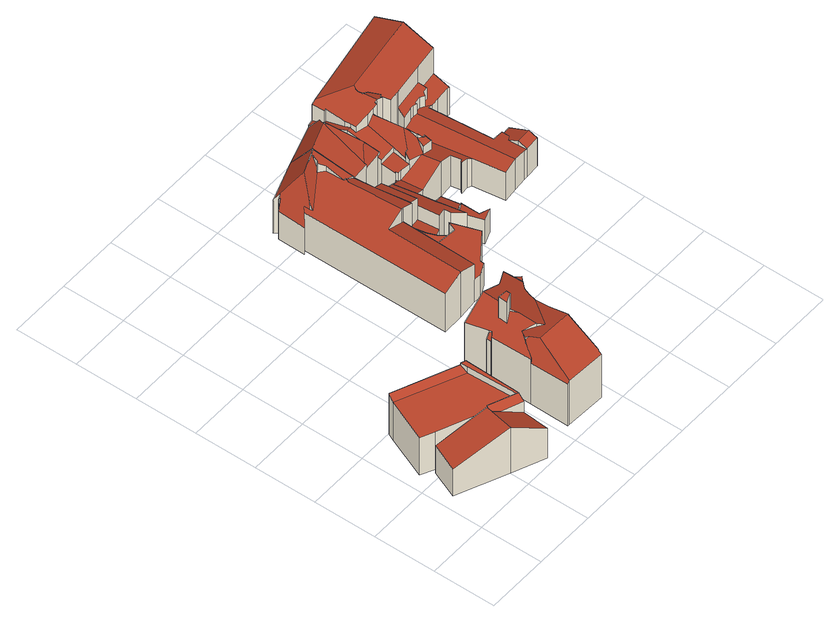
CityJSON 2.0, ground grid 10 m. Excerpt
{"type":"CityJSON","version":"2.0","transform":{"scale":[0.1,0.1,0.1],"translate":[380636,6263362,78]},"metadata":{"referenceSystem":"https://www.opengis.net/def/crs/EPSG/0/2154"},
"CityObjects":{
"building1":{"type":"Building","attributes":{"b3_dak_type":"slanted","b3_h_dak_50p":87.09,"b3_h_dak_70p":87.68,"b3_h_dak_max":88.85,"b3_h_dak_min":84.49,"b3_h_maaiveld":79.73,"b3_kas_warenhuis":false,"b3_reconstructie_onvolledig":false,"b3_rmse_lod12":1.24,"b3_rmse_lod13":1.24,"b3_rmse_lod22":0.401,"b3_val3dity_lod12":"[]","b3_val3dity_lod13":"[]","b3_val3dity_lod22":"[]","b3_volume_lod12":508.99,"b3_volume_lod13":508.99,"b3_volume_lod22":458.19,"oorspronkelijkbouwjaar":2000},"children":["building1-1"]},
"building1-1":{"type":"BuildingPart","parents":["building1"],"geometry":[{"type":"Solid","lod":"2.2","boundaries":[[[[0,1,2,3,4,5,6]],[[7,3,2,8]],[[9,10,11]],[[12,13,11]],[[10,9,5,4,14]],[[15,6,5,9]],[[8,2,1,16]],[[14,4,3,7,17]],[[13,12,18]],[[17,7,18]],[[19,0,6,15]],[[16,1,0,19]],[[17,18,12,11,10,14]],[[19,15,9,11,13]],[[16,19,13,18,7,8]]]],"semantics":{"surfaces":[{"type":"GroundSurface"},{"type":"WallSurface","on_footprint_edge":true},{"type":"WallSurface","on_footprint_edge":false},{"type":"RoofSurface"}],"values":[[0,1,2,2,1,1,1,1,2,2,1,1,3,3,3]]}}]},
"building2":{"type":"Building","attributes":{"b3_dak_type":"slanted","b3_h_dak_50p":87.61,"b3_h_dak_70p":87.63,"b3_h_dak_max":90.12,"b3_h_dak_min":87.52,"b3_h_maaiveld":80.4,"b3_kas_warenhuis":false,"b3_reconstructie_onvolledig":false,"b3_rmse_lod12":0.523,"b3_rmse_lod13":0.523,"b3_rmse_lod22":0.347,"b3_val3dity_lod12":"[]","b3_val3dity_lod13":"[]","b3_val3dity_lod22":"[]","b3_volume_lod12":803.24,"b3_volume_lod13":803.24,"b3_volume_lod22":811.36,"oorspronkelijkbouwjaar":2000},"children":["building2-1"]},
"building2-1":{"type":"BuildingPart","parents":["building2"],"geometry":[{"type":"Solid","lod":"2.2","boundaries":[[[[20,21,22,23,24,25,26,27]],[[28,21,20,29]],[[30,31,29,32]],[[33,26,25,34,35]],[[35,34,31,30]],[[14,27,26,33]],[[36,22,21,28]],[[32,29,20,27,14]],[[37,24,23,38]],[[38,23,22,36]],[[34,25,24,37]],[[32,14,33,35,30]],[[38,36,28,29,31,39]],[[34,37,38,39,31]]]],"semantics":{"surfaces":[{"type":"GroundSurface"},{"type":"WallSurface","on_footprint_edge":true},{"type":"WallSurface","on_footprint_edge":false},{"type":"RoofSurface"}],"values":[[0,1,2,1,2,1,1,1,1,1,1,3,3,3]]}}]},
"building3":{"type":"Building","attributes":{"b3_dak_type":"slanted","b3_h_dak_50p":88.31,"b3_h_dak_70p":88.89,"b3_h_dak_max":92.32,"b3_h_dak_min":85.28,"b3_h_maaiveld":78.36,"b3_kas_warenhuis":false,"b3_reconstructie_onvolledig":false,"b3_rmse_lod12":1.12,"b3_rmse_lod13":1.05,"b3_rmse_lod22":0.106,"b3_val3dity_lod12":"[]","b3_val3dity_lod13":"[]","b3_val3dity_lod22":"[]","b3_volume_lod12":1547.86,"b3_volume_lod13":1553.68,"b3_volume_lod22":1460.7,"oorspronkelijkbouwjaar":2000},"children":["building3-1"]},
"building3-1":{"type":"BuildingPart","parents":["building3"],"geometry":[{"type":"Solid","lod":"2.2","boundaries":[[[[40,41,42,43,44,45,46,47,48,49,50,51,52,53,54,55,56,57,58,59,60,61,62]],[[63,53,52,64,65]],[[64,52,51,66]],[[67,57,56,68]],[[69,59,58,70]],[[70,58,57,67]],[[71,48,47,72]],[[65,64,73,74]],[[75,50,49,73]],[[66,51,50,75]],[[76,54,53,63]],[[72,47,46,77]],[[74,73,49,48,71]],[[78,79,80,81]],[[82,83,84]],[[85,44,43,86]],[[87,61,60,88]],[[89,62,61,87]],[[90,55,54,76]],[[68,56,55,90]],[[77,46,45,91,92]],[[93,94,95]],[[96,97,95]],[[98,99,94,93]],[[81,80,100,101,102]],[[103,104,105,106]],[[83,82,107]],[[99,40,62,89]],[[88,60,59,69]],[[91,45,44,85]],[[86,43,42,108]],[[106,105,79,78]],[[109,108,42,41,110]],[[110,41,40,99,98]],[[111,112,108,109]],[[92,91,112,111]],[[113,96,114]],[[115,97,96,113]],[[101,100,116]],[[102,101,104,103]],[[66,75,73,64]],[[67,117,87,88,69,70]],[[116,100,80,79,105,72,77,92,111,109,110,98,93,95,97,115,84,83]],[[112,91,85,86,108]],[[117,114,96,95,94,99,89,87]],[[102,103,106,78,81]],[[107,90,76,63,65,74,71,72,105,104,101,116,83]],[[90,107,82,84,115,113,114,117,67,68]]]],"semantics":{"surfaces":[{"type":"GroundSurface"},{"type":"WallSurface","on_footprint_edge":true},{"type":"WallSurface","on_footprint_edge":false},{"type":"RoofSurface"}],"values":[[0,1,1,1,1,1,1,2,1,1,1,1,1,2,2,1,1,1,1,1,1,2,2,2,2,2,2,1,1,1,1,2,1,1,2,2,2,2,2,2,3,3,3,3,3,3,3,3]]}}]},
"building4":{"type":"Building","attributes":{"b3_dak_type":"slanted","b3_h_dak_50p":88.82,"b3_h_dak_70p":89.43,"b3_h_dak_max":92.27,"b3_h_dak_min":84.85,"b3_h_maaiveld":80.69,"b3_kas_warenhuis":false,"b3_reconstructie_onvolledig":false,"b3_rmse_lod12":1.82,"b3_rmse_lod13":1.02,"b3_rmse_lod22":1.62,"b3_val3dity_lod12":"[]","b3_val3dity_lod13":"[]","b3_val3dity_lod22":"[104]","b3_volume_lod12":2303.64,"b3_volume_lod13":2220.51,"b3_volume_lod22":-41008.29,"oorspronkelijkbouwjaar":2000},"children":["building4-1"]},
"building4-1":{"type":"BuildingPart","parents":["building4"],"geometry":[{"type":"Solid","lod":"2.2","boundaries":[[[[118,119,120,121,122,123,124,125,126,127,128,129,130,131,132,133,134,135,136,137,138,139,140]],[[141,131,130,142]],[[143,132,131,141]],[[142,130,129,144]],[[145,146,147,148]],[[149,123,122,150]],[[151,127,126,152]],[[152,126,125,153]],[[154,155,156,153,157]],[[157,153,125,124,158]],[[159,133,132,143]],[[158,124,123,149]],[[160,161,121,120,162]],[[163,148,147,156,155]],[[164,138,137,165]],[[166,167,168]],[[162,120,119,169]],[[170,171,172]],[[173,174,175,176]],[[177,178,174,173]],[[179,134,133,159,180]],[[180,159,148,163]],[[181,135,134,179]],[[182,183,184]],[[165,137,136,185]],[[186,185,136,135,181]],[[183,182,155,154]],[[187,128,127,151]],[[188,118,140,189]],[[189,140,139,190]],[[191,192,161,160]],[[192,178,177]],[[171,170,192,191]],[[193,187,146,145]],[[144,129,128,187,193]],[[194,195,196]],[[197,198,199]],[[200,150,122,121,161]],[[197,150,200]],[[167,166,201]],[[185,186,202]],[[190,139,138,164]],[[169,119,118,188]],[[198,197,203,204]],[[204,203,196]],[[176,175,195,194]],[[146,187,151,152,153,156,147]],[[144,193,145,148,159,143,141,142]],[[150,197,199,183,154,157,158,149]],[[184,179,180,163,155,182]],[[190,164,165,185,202,167,201,205,206,188,189]],[[169,188,206,205,172,171,191,160,162]],[[175,174,178,192,170,172,205,201,166,168]],[[195,175,168,167,202,186,181,179,184,183,199,198,204,196]],[[176,194,196,203,197,200,161,192,177,173]]]],"semantics":{"surfaces":[{"type":"GroundSurface"},{"type":"WallSurface","on_footprint_edge":true},{"type":"WallSurface","on_footprint_edge":false},{"type":"RoofSurface"}],"values":[[0,1,1,1,2,1,1,1,2,1,1,1,1,2,1,2,1,2,2,2,1,2,1,2,1,1,2,1,1,1,2,2,2,2,1,2,2,1,2,2,2,1,1,2,2,2,3,3,3,3,3,3,3,3,3]]}}]},
"building5":{"type":"Building","attributes":{"b3_dak_type":"slanted","b3_h_dak_50p":86.93,"b3_h_dak_70p":87.47,"b3_h_dak_max":89.76,"b3_h_dak_min":84.83,"b3_h_maaiveld":80.51,"b3_kas_warenhuis":false,"b3_reconstructie_onvolledig":false,"b3_rmse_lod12":1.41,"b3_rmse_lod13":1.41,"b3_rmse_lod22":0.0611,"b3_val3dity_lod12":"[]","b3_val3dity_lod13":"[]","b3_val3dity_lod22":"[]","b3_volume_lod12":295.63,"b3_volume_lod13":295.63,"b3_volume_lod22":283.33,"oorspronkelijkbouwjaar":2000},"children":["building5-1"]},
"building5-1":{"type":"BuildingPart","parents":["building5"],"geometry":[{"type":"Solid","lod":"2.2","boundaries":[[[[207,208,209,210,211,212,213,214,215,216,217,218,219]],[[220,216,215,221]],[[221,215,214,222]],[[223,217,216,220]],[[224,225,226,227,228]],[[228,227,222,229]],[[230,208,207,231]],[[158,213,212,225,224]],[[229,222,214,213,158]],[[227,226,232,233]],[[233,232,209,208,230]],[[234,211,210,235]],[[231,207,219,236]],[[237,218,217,223]],[[235,210,209,232]],[[236,219,218,237]],[[225,212,211,234]],[[229,158,224,228]],[[236,237,223,220,221,222,227,233,230,231]],[[225,234,235,232,226]]]],"semantics":{"surfaces":[{"type":"GroundSurface"},{"type":"WallSurface","on_footprint_edge":true},{"type":"WallSurface","on_footprint_edge":false},{"type":"RoofSurface"}],"values":[[0,1,1,1,2,2,1,1,1,2,1,1,1,1,1,1,1,3,3,3]]}}]},
"building6":{"type":"Building","attributes":{"b3_dak_type":"slanted","b3_h_dak_50p":90.83,"b3_h_dak_70p":91.43,"b3_h_dak_max":92.34,"b3_h_dak_min":88.17,"b3_h_maaiveld":81.9,"b3_kas_warenhuis":false,"b3_reconstructie_onvolledig":false,"b3_rmse_lod12":1.25,"b3_rmse_lod13":1.25,"b3_rmse_lod22":0.0731,"b3_val3dity_lod12":"[]","b3_val3dity_lod13":"[]","b3_val3dity_lod22":"[104]","b3_volume_lod12":634.49,"b3_volume_lod13":634.49,"b3_volume_lod22":587.23,"oorspronkelijkbouwjaar":2000},"children":["building6-1"]},
"building6-1":{"type":"BuildingPart","parents":["building6"],"geometry":[{"type":"Solid","lod":"2.2","boundaries":[[[[238,239,240,241,242,243,244,245]],[[246,240,239,247]],[[248,241,240,246,249]],[[250,242,241,248]],[[162,243,242,250]],[[251,252,253]],[[254,255,256]],[[256,255,245,244,257]],[[257,244,243,162]],[[249,246,258]],[[259,238,245,255]],[[247,239,238,259,260]],[[261,252,251]],[[260,259,262]],[[253,258,263,262,251]],[[260,262,263,258,246,247]],[[262,259,255,254,251]],[[261,250,248,249,258,253,252]],[[250,261,251,254,256,257,162]]]],"semantics":{"surfaces":[{"type":"GroundSurface"},{"type":"WallSurface","on_footprint_edge":true},{"type":"WallSurface","on_footprint_edge":false},{"type":"RoofSurface"}],"values":[[0,1,1,1,1,2,2,1,1,2,1,1,2,2,3,3,3,3,3]]}}]},
"building7":{"type":"Building","attributes":{"b3_dak_type":"slanted","b3_h_dak_50p":88.91,"b3_h_dak_70p":91.97,"b3_h_dak_max":93.44,"b3_h_dak_min":84.45,"b3_h_maaiveld":80.23,"b3_kas_warenhuis":false,"b3_reconstructie_onvolledig":false,"b3_rmse_lod12":3.98,"b3_rmse_lod13":1.09,"b3_rmse_lod22":0.191,"b3_val3dity_lod12":"[]","b3_val3dity_lod13":"[]","b3_val3dity_lod22":"[]","b3_volume_lod12":4241.36,"b3_volume_lod13":3427.93,"b3_volume_lod22":3230.51,"oorspronkelijkbouwjaar":2000},"children":["building7-1","building7-2"]},
"building7-1":{"type":"BuildingPart","parents":["building7"],"geometry":[{"type":"Solid","lod":"2.2","boundaries":[[[[264,265,266,267,268,269,270,271,272,273]],[[274,275,265,264,276]],[[276,264,273,223]],[[223,273,272,277]],[[277,272,271,278,279]],[[280,269,268,281]],[[281,268,267,282]],[[279,278,275,274]],[[278,271,270,283]],[[284,266,265,275]],[[282,267,266,284]],[[283,270,269,280]],[[279,274,276,223,277]],[[283,280,281,282,284,275,278]]]],"semantics":{"surfaces":[{"type":"GroundSurface"},{"type":"WallSurface","on_footprint_edge":true},{"type":"WallSurface","on_footprint_edge":false},{"type":"RoofSurface"}],"values":[[0,1,1,1,1,1,1,2,1,1,1,1,3,3]]}}]},
"building7-2":{"type":"BuildingPart","parents":["building7"],"geometry":[{"type":"Solid","lod":"2.2","boundaries":[[[[285,286,287,288,289,290,291,292,293,294,295,296,297,298,299,300,301,302,303,304,305,306,307,308,309,310,311,312,313,314,315,316,317,318,319,320]],[[321,297,296,322,323]],[[324,298,297,321]],[[325,326,327,328]],[[329,317,316,327]],[[330,308,307,331]],[[332,309,308,330]],[[333,334,312,311,335]],[[336,306,305,337]],[[331,307,306,336]],[[338,314,313,339]],[[340,304,303,341]],[[342,291,290,343]],[[344,294,293,221]],[[221,293,292,220]],[[345,346,347]],[[348,320,319,349]],[[220,292,291,342]],[[350,318,317,329]],[[339,313,312,334]],[[334,333,351]],[[352,295,294,344]],[[323,322,353,354]],[[355,287,286,356]],[[357,358,359,360]],[[360,359,361,362]],[[363,364,365,366]],[[322,296,295,352,367]],[[368,369,370,371]],[[371,370,364,363]],[[326,325,372]],[[358,301,300,373]],[[374,315,314,338]],[[328,327,316,315,374]],[[375,376,377,378,379]],[[380,381,377,376]],[[382,383,384,385]],[[343,290,289,386]],[[387,388,389]],[[390,391,389]],[[392,366,365,393]],[[394,395,396]],[[397,398,396]],[[398,399,400,401]],[[402,403,404,405]],[[385,384,403,402]],[[406,407,408,409]],[[410,337,305,304,340]],[[411,409,408,337,410]],[[412,413,414,415]],[[416,417,413,412]],[[401,400,418,419]],[[373,300,299,420]],[[421,422,423]],[[424,425,347,426]],[[420,299,298,324]],[[427,302,301,358,357]],[[354,353,428,429]],[[429,430,431]],[[430,429,428,366,392]],[[379,378,432,433,434]],[[341,303,302,427]],[[435,436,409,411]],[[437,438,439,440]],[[440,439,441,442]],[[442,441,443,444]],[[444,443,407,406]],[[419,418,445,446]],[[405,404,447,448]],[[448,447,438,437]],[[449,450,451,452]],[[452,451,422,421]],[[453,454,455,456]],[[349,319,318,350]],[[386,289,288,457]],[[457,288,287,355]],[[426,347,346,458,459]],[[459,458,460,461]],[[461,460,417,416]],[[362,361,454,453]],[[456,455,462,463]],[[463,462,425,424]],[[464,465,376,375]],[[446,445,466,467]],[[415,414,465,464,468]],[[468,464,450,449]],[[469,470,381,380]],[[467,466,470,469]],[[471,472,473]],[[474,310,309,332]],[[335,311,310,474]],[[475,285,320,348]],[[356,286,285,475]],[[476,388,477]],[[391,390,478,479]],[[479,478,399,398,397]],[[477,388,387,395,394]],[[433,432,472,471,480]],[[480,471,383,382]],[[434,433,436,435]],[[367,352,369,368]],[[372,325,338,339,334,351]],[[328,374,338,325]],[[343,393,365,364,342]],[[367,368,371,363,366,428,353,322]],[[427,481,482,340,341]],[[441,332,330,331,336,337,408,407,443]],[[463,424,426,459,461,416,452,421,423,482,481,427,357,360,362,453,456]],[[454,361,359,358,373,420,455]],[[354,425,462,455,420,324,321,323]],[[468,449,452,416,412,415]],[[335,474,332,441,439,438,447,350,329,327,326,372,351,333]],[[388,476,483,431,430,392,393,390,389]],[[477,394,396,398,401,419,446,467,469,380,376,465,414,413,417,460,458,346,345,483,476]],[[472,432,378,377,381,470,466,445,418,400,399,478,390,393,343,386,457,355,356,475,348,473]],[[395,387,389,391,479,397,396]],[[383,471,473,348,349,350,447,404,403,384]],[[434,435,411,410,340,482,423,422,451,450,464,375,379]],[[436,433,480,382,385,402,405,448,437,440,442,444,406,409]],[[369,352,344,221,220,342,364,370]],[[425,354,429,431,483,345,347]]]],"semantics":{"surfaces":[{"type":"GroundSurface"},{"type":"WallSurface","on_footprint_edge":true},{"type":"WallSurface","on_footprint_edge":false},{"type":"RoofSurface"}],"values":[[0,1,1,2,1,1,1,1,1,1,1,1,1,1,1,2,1,1,1,1,2,1,2,1,2,2,2,1,2,2,2,1,1,1,2,2,2,1,2,2,2,2,2,2,2,2,2,1,2,2,2,2,1,2,2,1,1,2,2,2,2,1,2,2,2,2,2,2,2,2,2,2,2,1,1,1,2,2,2,2,2,2,2,2,2,2,2,2,2,1,1,1,1,2,2,2,2,2,2,2,2,3,3,3,3,3,3,3,3,3,3,3,3,3,3,3,3,3,3,3,3]]}}]}
},
"vertices":[
[92,23,17],[12,57,17],[30,101,17],[102,71,17],[146,53,17],[145,43,17],[143,2,17],[102,71,104],[30,101,70],[145,43,76],[145,43,97],[112,56,97],[100,61,97],[100,61,104],[146,53,107],[143,2,74],[12,57,68],[102,71,107],[101,68,104],[92,23,105],
[143,54,24],[30,101,24],[9,111,24],[37,178,24],[42,188,24],[140,146,24],[148,143,24],[146,53,24],[30,101,96],[143,54,96],[140,134,107],[140,134,96],[143,54,107],[148,143,107],[140,146,104],[140,146,107],[9,111,96],[42,188,103],[37,178,96],[72,163,96],
[215,87,4],[215,153,4],[217,154,4],[215,154,4],[215,161,4],[220,161,4],[215,198,4],[254,198,4],[289,198,4],[319,215,4],[321,216,4],[338,199,4],[321,184,4],[309,172,4],[303,159,4],[299,145,4],[294,120,4],[290,84,4],[284,28,4],[283,27,4],[282,21,4],[217,24,4],[214,24,4],[309,172,91],[321,184,78],[321,184,86],[338,199,72],[290,84,116],[294,120,104],[283,27,90],[284,28,90],[289,198,99],[254,198,114],[319,215,74],[319,215,87],[321,216,73],[303,159,93],[215,198,87],[238,159,143],[238,159,104],[237,144,103],[237,144,143],[252,107,109],[252,107,115],[237,119,105],[215,161,80],[215,154,80],[217,24,88],[282,21,87],[214,24,84],[299,145,95],[220,161,89],[220,161,92],[216,87,91],[216,87,84],[222,96,95],[228,106,105],[228,106,99],[215,87,90],[215,87,82],[250,150,112],[250,150,116],[250,150,143],[253,151,143],[253,151,114],[253,158,114],[253,158,143],[261,99,111],[217,154,83],[217,154,89],[215,153,88],[221,157,92],[221,157,90],[228,106,109],[231,103,110],[237,119,104],[253,138,115],[234,86,116],
[235,523,27],[229,530,27],[291,550,27],[296,516,27],[305,456,27],[306,454,27],[310,424,27],[319,368,27],[323,348,27],[329,334,27],[339,322,27],[366,288,27],[326,259,27],[327,254,27],[308,245,27],[296,245,27],[264,243,27],[230,242,27],[230,478,27],[225,474,27],[225,518,27],[233,521,27],[231,523,27],[327,254,70],[326,259,72],[308,245,69],[366,288,77],[335,310,90],[335,310,69],[297,310,69],[297,310,95],[306,454,119],[305,456,119],[329,334,69],[323,348,69],[319,368,70],[298,367,126],[298,367,100],[298,367,70],[319,368,116],[310,424,118],[296,245,71],[296,516,144],[296,516,142],[291,550,97],[297,310,100],[225,518,80],[225,474,78],[237,475,111],[237,475,103],[238,470,103],[229,530,90],[275,507,141],[275,507,144],[274,507,143],[285,500,138],[285,500,123],[282,498,121],[282,498,138],[288,509,140],[288,509,135],[264,243,114],[296,245,100],[230,242,100],[295,366,101],[295,366,127],[265,365,114],[230,478,88],[230,478,100],[339,322,69],[235,523,102],[231,523,94],[233,521,97],[288,512,144],[288,512,141],[339,322,93],[289,489,134],[289,489,124],[290,460,125],[293,459,124],[293,459,126],[291,453,125],[305,456,122],[246,485,122],[237,485,103],[292,459,124],[292,459,126],[256,500,142],[246,511,123],
[361,336,25],[358,345,25],[339,338,25],[329,334,25],[323,348,25],[319,370,25],[310,424,25],[327,426,25],[355,429,25],[363,394,25],[367,367,25],[371,353,25],[378,323,25],[363,394,81],[355,429,83],[327,426,96],[367,367,81],[319,370,117],[319,370,70],[335,372,69],[335,372,96],[335,372,110],[327,426,110],[358,345,87],[361,336,85],[339,338,69],[339,338,96],[323,348,70],[329,334,70],[378,323,78],[371,353,80],
[369,462,39],[363,461,39],[336,458,39],[306,454,39],[296,517,39],[291,550,39],[355,570,39],[357,553,39],[336,458,110],[363,461,110],[306,454,120],[336,458,117],[296,517,143],[342,532,144],[342,532,141],[341,530,141],[349,544,131],[357,553,118],[357,553,123],[355,570,99],[336,461,118],[369,462,110],[369,462,111],[341,534,142],[348,472,142],[345,470,137],
[384,371,22],[390,343,22],[396,347,22],[395,316,22],[395,315,22],[411,310,22],[390,302,22],[380,338,22],[376,336,22],[367,367,22],[390,343,72],[390,343,66],[384,371,73],[376,336,78],[380,338,67],[380,338,77],[411,310,67],[395,315,68],[395,316,68],[390,302,69],[396,347,66],
[455,383,22],[443,382,22],[444,385,22],[447,386,22],[444,402,22],[421,400,22],[378,396,22],[363,394,22],[355,429,22],[365,430,22],[365,432,22],[363,454,22],[363,461,22],[369,462,22],[362,511,22],[355,570,22],[365,572,22],[372,573,22],[539,605,22],[541,558,22],[543,509,22],[544,483,22],[539,483,22],[518,482,22],[505,481,22],[497,480,22],[505,378,22],[525,380,22],[541,381,22],[542,348,22],[543,335,22],[519,333,22],[513,333,22],[492,331,22],[469,329,22],[461,380,22],[363,461,107],[363,454,98],[363,454,105],[369,462,107],[518,347,83],[518,347,75],[519,333,75],[519,333,76],[513,333,77],[518,482,75],[539,483,75],[505,481,75],[525,380,73],[525,380,67],[505,378,77],[544,483,74],[543,509,85],[542,348,83],[541,381,67],[541,558,153],[539,605,134],[378,396,74],[421,400,89],[365,430,78],[399,493,136],[399,497,135],[399,497,137],[461,380,76],[469,329,76],[492,331,81],[525,368,73],[365,432,78],[391,456,97],[391,456,105],[444,385,81],[443,382,82],[365,572,133],[365,572,102],[366,552,110],[366,552,133],[369,553,110],[369,553,134],[374,430,92],[374,430,74],[391,429,80],[391,429,90],[365,432,93],[367,434,93],[367,434,77],[369,430,76],[369,430,92],[517,363,75],[355,570,103],[543,335,76],[435,495,134],[435,495,88],[435,495,77],[450,497,72],[450,497,134],[439,490,84],[439,490,76],[462,484,100],[462,484,78],[463,485,78],[463,485,100],[444,402,81],[421,441,108],[421,441,110],[421,439,107],[419,428,88],[419,428,102],[391,429,98],[416,429,89],[423,440,115],[423,440,107],[430,438,105],[434,438,105],[434,438,101],[434,438,82],[433,440,82],[433,440,101],[464,485,100],[464,485,78],[469,485,79],[469,485,100],[506,491,100],[506,491,79],[504,504,84],[504,504,104],[543,509,134],[504,504,134],[422,499,147],[422,499,105],[421,502,105],[421,502,147],[412,500,151],[412,500,118],[442,448,78],[442,448,88],[362,511,126],[408,529,151],[408,529,149],[409,534,151],[390,498,142],[390,498,121],[399,497,146],[372,573,136],[391,436,92],[391,436,97],[391,436,110],[397,437,109],[451,496,71],[451,496,104],[451,496,134],[452,497,134],[452,497,104],[476,486,100],[476,486,81],[487,488,79],[487,488,100],[495,485,77],[495,485,98],[498,490,79],[498,490,100],[429,480,81],[429,480,99],[476,484,81],[476,484,99],[418,520,147],[418,520,145],[409,522,146],[409,522,151],[368,519,133],[368,519,123],[369,511,126],[369,511,133],[447,386,81],[406,496,125],[406,496,149],[407,500,124],[407,500,149],[369,502,122],[369,502,133],[428,506,139],[428,506,95],[433,480,79],[433,480,94],[428,506,143],[424,492,103],[424,492,81],[447,482,75],[447,482,74],[445,477,75],[497,480,77],[455,383,78],[412,449,128],[421,441,116],[436,428,82],[436,428,99],[447,482,99],[386,561,142],[412,539,152],[407,451,133]
]}
